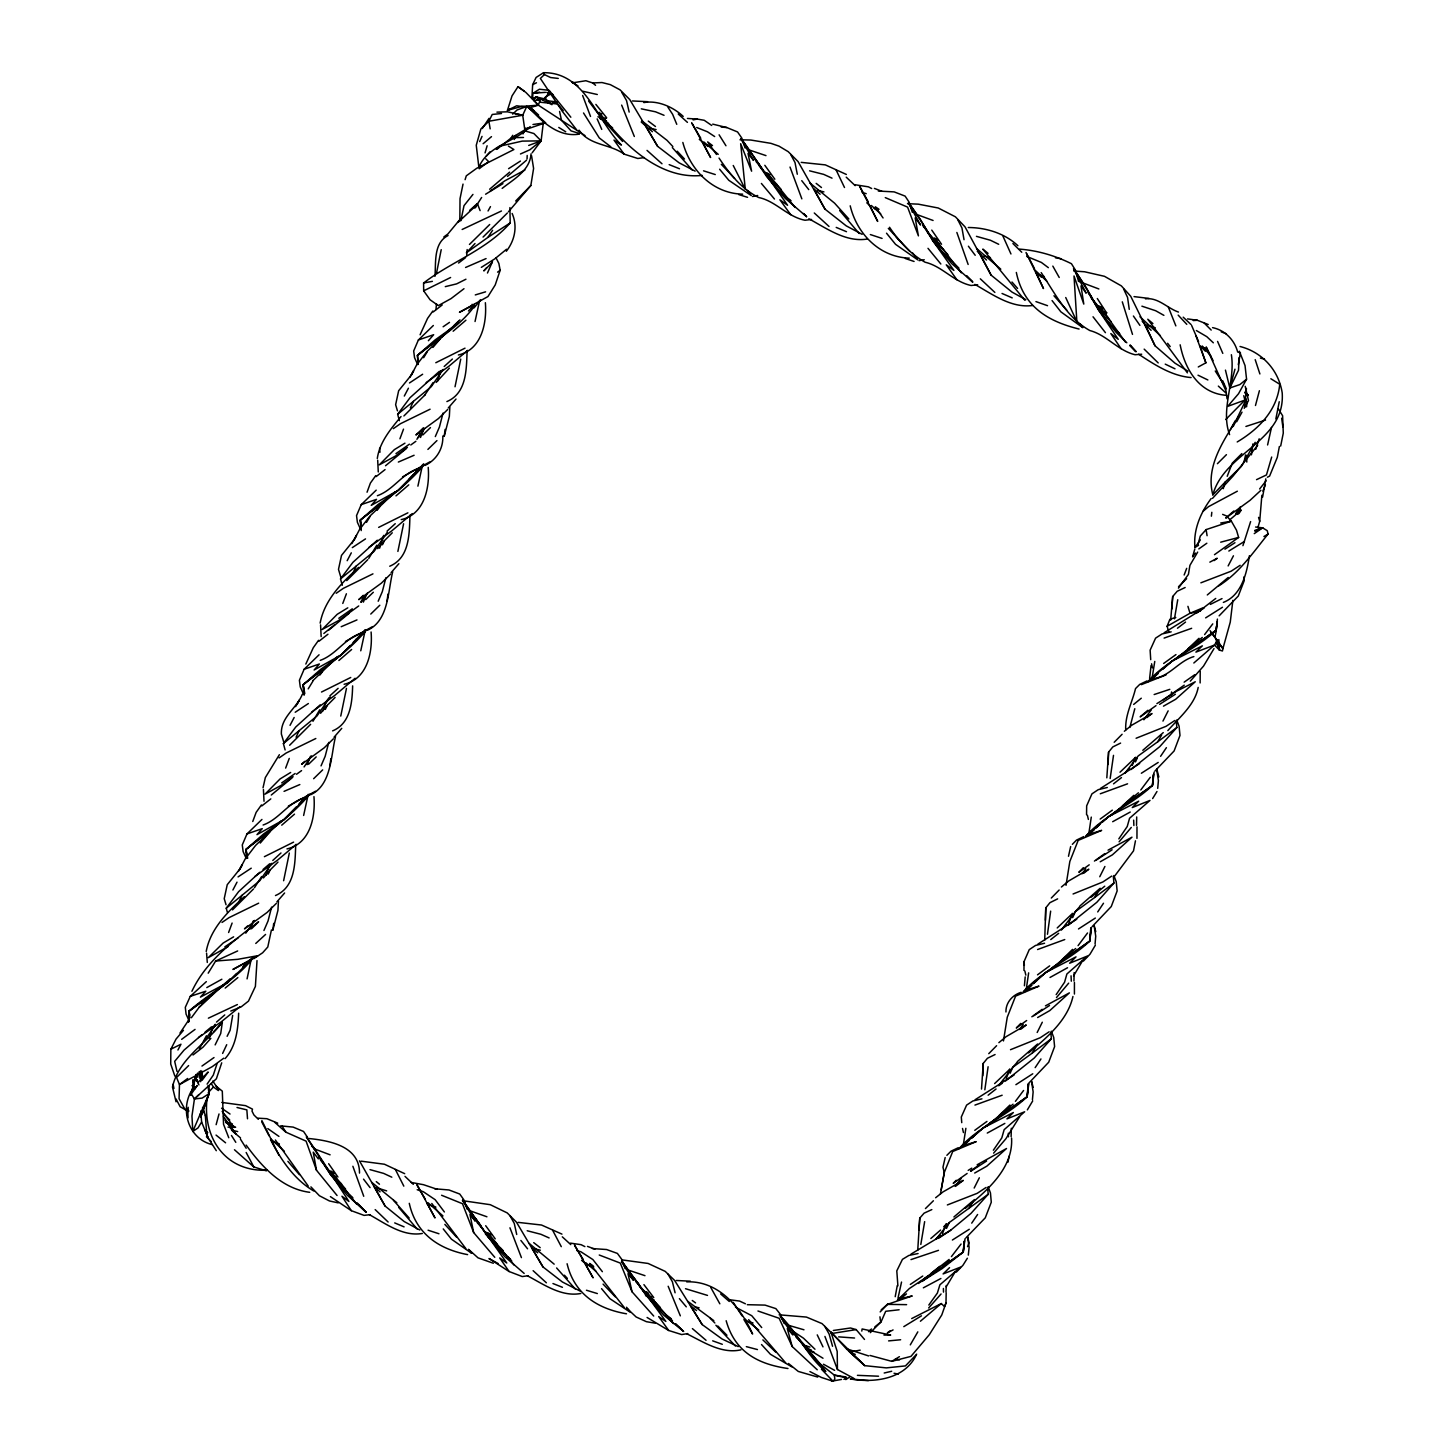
<?xml version="1.0" encoding="UTF-8"?>
<svg xmlns="http://www.w3.org/2000/svg" width="1454" height="1454" viewBox="0 0 1454 1454"><rect width="100%" height="100%" fill="white"/><g stroke="black" fill="none" stroke-linecap="round" stroke-linejoin="round"><path stroke-width="1.5" d="M271.425 929.924L267.79 947.008L262.629 952.788L253.705 958.731M442.816 436.018C443.379 448.65 436.364 460.246 424.804 465.498M313.955 796.647C315.609 817.112 310.138 843.702 286.965 848.918M371.097 631.999C372.751 652.464 367.28 679.054 344.107 684.271M428.221 467.352C429.875 487.817 424.404 514.407 401.231 519.623M485.363 302.705C487.017 323.17 481.547 349.76 458.373 354.976M459.827 220.735L460.027 198.653L463.026 184.095M183.44 1030.323L176.043 1039.083L170.863 1049.206L170.718 1064.037L174.862 1076.124M212.066 1144.571C188.766 1138.882 179.878 1110.602 191.437 1090.882M543.287 122.936L541.124 140.874L532.164 152.797M1023.961 970.454L1024.052 961.603L1029.25 949.626L1035.539 945.445L1044.554 943.246M1086.556 814.731L1086.665 805.861L1091.936 793.866L1098.243 789.667L1107.294 787.486M1073.961 981.032L1074.142 972.617M1136.537 825.363L1136.701 816.948M1011.112 1136.683L1011.33 1128.249M1045.426 920.237L1045.771 907.859L1049.952 902.661L1057.64 898.863M1231.374 354.721C1235.609 381.421 1220.179 409.228 1229.593 434.637M1244.66 407.393L1246.441 388.436M982.831 1075.76L983.231 1063.419L987.411 1058.276L995.081 1054.532M295.707 844.556C295.017 863.04 295.489 887.013 275.478 895.537M409.973 515.261C409.283 533.727 409.774 557.718 389.745 566.224M467.097 350.614C466.407 369.08 466.898 393.071 446.887 401.577M527.057 158.995L527.184 155.469M188.62 1021.798L189.002 1011.184C209.594 992.609 235.712 980.469 252.887 958.15M945.991 1291.861L946.245 1285.481M1108.112 764.513L1108.584 752.1L1112.837 746.902L1120.598 743.085M188.584 1022.071L189.002 1011.184L206.85 998.135L201.452 1003.624L212.775 993.973M1246.623 406.811L1246.805 402.449L1245.006 398.287M1261.872 495.251L1259.709 521.295L1257.855 527.711M1239.099 357.575L1238.517 370.279L1229.83 387.982L1239.844 384.583L1246.569 379.203L1245.042 365.59L1239.371 351.232M278.441 901.098L277.932 910.386L272.807 930.306L273.715 923.345M335.565 736.451C330.767 755.716 331.603 785.16 310.52 794.793M392.707 571.804C387.909 591.069 388.727 620.513 367.662 630.145M449.849 407.156L449.341 416.444L444.197 436.382L445.124 429.403M531.928 97.454L532.655 84.677L536.09 77.462L543.542 72.7C585.18 72.209 596.812 120.627 621.44 145.073L613.988 140.075L624.093 154.124L637.815 158.486L644.34 157.577M1045.771 907.859L1044.717 940.193M352.631 685.888C352.159 702.718 350.505 723.474 332.621 730.871M1171.906 608.953L1172.706 596.503L1177.195 591.269L1185.155 587.507M1262.581 497.141L1265.816 478.839M238.656 1013.184C238.02 1029.214 236.22 1046.189 225.097 1058.621M264.01 801.263L263.428 789.504M321.152 636.616L320.571 624.856M378.276 471.968L377.695 460.209M918.928 1230.302L919.764 1218.125L924.09 1213.163L931.832 1209.601M981.505 1089.064L983.231 1063.419M1106.821 777.835L1108.584 752.1M207.286 962.457L206.577 953.152M1090.754 928.343L1089.773 941.047C1069.562 960.494 1042.045 970.709 1023.343 991.737M1153.276 774.855L1152.459 785.414C1132.193 804.825 1104.64 814.985 1085.92 836.032M466.716 255.322L467.17 249.561M1028.16 1084.012L1027.16 1096.734C1006.404 1116.617 978.015 1126.814 959.077 1148.642M1125.723 729.944C1124.978 715.114 1132.212 702.409 1135.538 688.578L1139.736 684.398L1147.079 680.89M1216.525 626.002L1216.198 630.218C1195.261 649.956 1166.744 660.007 1147.788 681.89M1171.197 695.903L1171.542 691.959M435.982 309.52L436.473 303.741M964.147 1241.462L963.239 1252.076L942.156 1268.579L921.691 1281.519L963.239 1252.076L965.02 1238.772M1170.67 620.113L1172.706 596.503M1024.416 985.757L1025.197 976.888M1095.062 943.973L1095.734 936.212L1094.135 925.744M1157.711 788.359L1158.402 780.616L1156.784 770.147M1032.431 1099.678L1033.14 1091.899L1031.54 1081.412M532.618 97.418L533 93.238L539.452 89.221L549.194 90.348L570.84 117.229M919.764 1218.125L917.747 1250.113M1047.462 934.268L1050.66 911.131M531.055 153.833C529.965 170.518 513.88 179.078 502.157 188.402M984.831 1089.809L988.102 1066.745M1110.165 778.526L1113.51 755.353M1091.118 927.634L1089.773 941.047L1060.075 962.148M968.309 1255.129L969.109 1247.332L967.601 1236.791L969.055 1242.788L967.546 1246.66M1028.523 1083.321L1027.16 1096.734L997.371 1117.763M1153.585 774.255L1152.459 785.414L1122.761 806.443M1151.059 665.514L1149.605 678.473M1217.398 619.095L1216.198 630.218L1186.391 650.956M964.456 1240.916L963.239 1252.076L942.792 1266.398L949.208 1260.6M1174.45 618.822L1177.74 599.739M1211.382 516.188L1211.818 512.299M202.233 1071.344L200.688 1081.703M920.818 1244.442L924.653 1221.633M1074.433 982.468L1074.415 994.045M1091.427 927.761L1089.773 941.047L1045.862 972.399L1032.649 983.558M1136.992 826.799L1136.955 838.358M1028.832 1083.43L1027.16 1096.734L983.14 1127.959L960.422 1147.442M1154.131 772.147L1152.459 785.414L1108.511 816.657L1095.244 827.835M1011.566 1138.082C1013.383 1168.253 986.939 1190.862 965.311 1208.329M1217.343 621.403L1216.198 630.218L1172.106 661.061L1156.948 673.584M329.931 765.676L330.84 758.697M387.055 601.029L387.982 594.05M1200.222 671.403L1200.132 682.962M1251.44 454.829L1252.875 443.943M1249.386 555.737C1246.805 573.221 1241.625 595.286 1223.359 602.41M861.804 1331.082L862.113 1328.956L890.666 1335.063L883.959 1335.063M176.043 1101.787L172.481 1087.029C178.66 1058.894 205.741 1044.19 222.353 1022.217L220.717 1033.503L215.137 1044.899M198.944 1094.553L194.436 1098.933L191.964 1116L192.8 1131.448L197.998 1127.94L201.615 1122.088L200.761 1111.02M1026.088 990.392L1028.65 972.853M1088.664 834.687L1091.282 817.112M186.984 1115.4L188.202 1107.312M963.184 1145.788L965.874 1128.304M1005.95 1011.966C1005.659 1002.606 1012.493 994.954 1021.162 992.319M1068.49 856.279L1070.671 846.555M1275.849 418.952L1279.247 401.74M289.328 853.044L283.621 880.724M346.47 688.396L340.763 716.077M403.594 523.749L397.887 551.429M460.736 359.102L455.029 386.782M1003.46 1040.937L1007.259 1017.218L1015.583 996.135L1038.992 986.121L1026.397 990.01L1031.976 984.831L1024.252 992.101M1066.018 885.304L1069.817 861.531L1078.177 840.412L1101.641 830.361L1088.991 834.287L1094.608 829.089L1088.392 834.941M508.427 211.811L530.837 185.512L533.6 168.446L531.546 155.651M1151.931 679.036L1154.767 661.443M895.21 1296.695L897.282 1285.536M946.172 1292.915L945.991 1302.984L941.774 1314.961L929.306 1334.699L910.967 1356.382L891.775 1361.344L870.037 1355.455M232.676 1015.346L230.114 1030.268L227.115 1036.302M941.211 1189.79L944.3 1172.451L952.715 1151.513L976.197 1141.644L963.529 1145.443L969.164 1140.299L962.93 1146.061M940.465 1193.843L944.3 1172.451M1238.281 364.718L1240.426 352.813L1237.681 352.032C1234.501 339.945 1224.904 330.149 1212.563 327.623M1129.849 727.418L1134.811 708.716M436.545 272.97L441.216 249.67M1135.465 840.812L1133.52 850.863L1114.764 875.926M1198.187 687.415C1194.897 704.99 1179.194 717.585 1167.835 730.599M1279.393 446.451L1277.303 457.356L1269.596 476.094L1267.361 477.221M1072.943 996.481C1067.727 1020.217 1046.68 1037.902 1028.56 1052.914M1008.004 1162.146L1009.185 1156.094M1280.683 446.051L1283.282 433.11L1282.61 415.735L1278.375 408.901M460.863 220.699L464.008 205.668L472.95 194.4M247.071 978.887L251.397 958.295M1215.053 645.703L1219.488 650.102L1222.45 650.992L1222.905 648.648L1214.926 637.143L1216.144 631.436M303.632 815.458L308.23 794.302M360.756 650.81L365.354 629.673M479.238 168.773L480.202 164.375C490.761 144.728 515.461 141.71 530.201 126.553M417.898 486.163L422.496 465.026M475.04 321.516L479.638 300.378M897.972 1298.295L901.535 1282.046M1267.597 444.96L1271.487 427.458M206.214 951.479C210.285 928.815 228.005 911.494 244.399 896.645M1244.188 461.281L1245.605 454.92M263.029 787.777L265.337 777.563L279.368 754.699M320.153 623.13C324.315 600.175 341.981 582.436 358.647 567.387M377.295 458.483C379.621 442.107 390.781 428.875 401.05 416.553M1255.711 449.341L1259.182 438.799M193.509 1085.647L196.308 1074.342L190.674 1095.226L193.509 1085.647L193.055 1079.704M271.607 907.114L268.027 921.018L263.937 930.487M328.768 742.394L325.169 756.298L321.043 765.876M385.91 577.747L382.311 591.651L378.185 601.229M443.034 413.1L439.435 427.003L435.309 436.582M1255.474 405.502L1259.4 390.726M1197.932 544.814L1200.277 536.072L1206.111 529.601L1231.374 521.204L1236.5 530.201L1238.626 537.435L1214.49 554.683M216.137 1124.669L219.027 1113.964M532.237 109.795L526.748 106.469L522.713 115.229L524.821 129.824L510.445 138.53L496.814 149.398M221.717 1062.819L216.392 1078.759L194.436 1098.933L191.346 1093.935L196.89 1086.047M1234.973 369.207L1229.83 387.982L1225.449 370.116M1242.934 545.668L1250.622 521.586M514.316 139.493L515.479 135.476M1192.589 556.773L1194.843 548.94M485.054 152.888L487.126 145.763M1271.687 457.047L1266.452 474.949L1256.529 479.656M1223.25 488.689L1225.268 481.965L1241.371 466.389L1255.202 442.307M209.321 1038.192L212.902 1026.524M465.098 179.678L466.298 175.825L476.676 168.319L513.898 149.544L508.427 146.091M266.046 875.308L268.717 866.802M323.17 710.679L325.86 702.155M379.639 548.158L383.656 535.381M437.436 381.384L440.798 370.734M232.113 923.054L228.605 932.505M289.255 758.425L285.638 768.094M346.397 593.777L342.78 603.446M403.521 429.13L399.923 438.799M216.973 1063.91L213.302 1075.088L207.086 1084.139M945.173 1157.548L942.974 1167.198L944.355 1173.124M495.978 257.703L498.867 263.483L500.158 270.28L495.232 284.911L487.944 296.58L459.446 312.301L474.277 304.522L468.479 310.992M1068.872 923.108L1072.27 913.312M1006.277 1078.723L1009.694 1068.944M1132.284 765.476L1135.047 757.643M207.958 1085.829L209.049 1093.717L200.398 1113.637L200.852 1116.745L209.049 1093.717L209.031 1085.575M1233.228 426.476L1246.296 399.05M367.044 492.215L370.406 483.073L375.695 475.676M252.76 821.51L256.14 812.368L261.429 804.953M942.446 1233.755L946.027 1224.05M532.273 98.69L536.29 96.927L539.943 100.871L538.307 105.161L530.437 107.578L516.643 105.797L507.428 110.377L512.026 95.909L517.987 86.695L524.294 91.148M1184.156 575.002L1186.682 568.35M1227.212 476.294L1232.229 463.226L1241.843 453.593M1237.808 514.371L1240.153 508.355M1168.78 631.908L1167.126 626.256L1169.925 619.222L1175.795 617.496M420.497 437.472L423.914 429.075M363.373 602.12L366.79 593.723M307.085 764.659L310.502 756.262M250.015 929.142L253.396 920.836M200.852 1116.745L209.049 1093.717L202.124 1098.097L194.436 1098.933M1262.835 491.125L1265.434 484.836M945.991 1302.984L944.5 1306.619L941.301 1303.547L911.694 1318.578M192.8 1131.448L200.398 1113.637M433.347 325.496L418.388 339.982L413.681 350.977L414.535 357.648L417.661 364.554M376.204 490.143L361.246 504.629L356.539 515.625L357.393 522.295L360.537 529.201M319.062 654.791L304.122 669.276L299.397 680.272L300.269 686.942L303.395 693.849M261.938 819.438L246.98 833.924L242.273 844.919L243.127 851.59L246.271 858.496M199.307 1048.952L206.45 1035.757M487.472 273.025L492.506 261.52M870.274 1332.664L881.106 1321.813L885.704 1311.29L899.135 1309.763M433.056 382.584L424.55 395.506M376.822 545.177L368.753 558.409M319.698 709.825L312.955 721.293M261.647 876.526L254.468 887.722M479.693 141.565L482.037 136.385M206.341 981.632L190.292 996.354L185.294 1007.349L186.076 1014.11L189.293 1021.126M1072.652 917.601L1075.378 911.603L1079.504 906.878M1010.076 1073.252L1012.82 1067.272L1016.946 1062.547M1135.465 761.914L1137.319 757.916M382.475 544.759L384.31 540.797L392.253 532.8M325.332 709.407L327.168 705.444L335.111 697.447M268.19 874.054L270.044 870.092L277.987 862.095M1238.426 416.807C1224.141 439.835 1205.184 466.261 1212.854 494.869C1224.268 452.121 1285.5 441.871 1282.21 392.925C1278.738 370.243 1262.199 352.086 1240.026 346.488M410.355 407.956L413.427 401.359L431.238 386.709L443.216 369.389M353.213 572.603L356.285 566.006L374.096 551.357L387.291 532.309M296.089 737.251L299.142 730.653L316.954 716.004L330.149 696.957M238.929 901.934L242 895.319L259.83 880.651L271.807 863.331M222.626 1053.423L226.715 1044.699M522.986 133.932L525.785 128.079M974.18 1188.045L979.324 1177.795M1099.769 876.726L1104.913 866.475M1037.175 1032.485L1042.3 1022.217M946.481 1228.412L949.335 1222.487L988.193 1194.297L987.648 1187.773M1162.964 721.093L1168.144 710.861M1228.139 565.933L1233.446 555.792M474.767 208.122L481.637 197.471M489.053 118.337L482.274 128.534M397.451 410.828L395.633 404.721L398.65 390.744L411.355 375.023L416.589 365.009L427.003 351.486L449.413 329.967M340.927 577.511L338.491 569.368L341.508 555.392L354.213 539.67L359.465 529.656L369.861 516.134L395.252 491.761M283.784 742.158L281.367 734.016C280.622 716.913 296.634 708.552 302.323 694.303M226.042 904.77L224.225 898.681L227.242 884.686L239.946 868.965L245.181 858.951L255.595 845.428L280.985 821.056M177.933 1050.006L180.968 1044.226L170.863 1049.206M404.303 396.051L408.429 388.2M347.161 560.699L351.305 552.847M290.037 725.346L294.162 717.494M232.894 890.012L237.02 882.16M1095.371 945.191L1090.009 954.188L1083.357 961.13M411.355 375.023L413.59 370.843L409.864 377.331M354.213 539.67L356.448 535.49L351.795 543.596M297.089 704.318L299.306 700.137L295.598 706.626M239.946 868.965L242.182 864.785L238.456 871.273M1032.722 1100.896L1027.342 1109.893M1237.209 441.961C1258.728 429.112 1277.23 410.41 1279.738 384.238L1270.851 378.749M416.916 439.326L420.133 433.401M360.865 602.011L364.063 596.067M1246.569 379.203L1238.535 393.725L1227.649 406.393L1244.897 400.086L1243.77 395.688M488.053 210.975L490.471 206.613M1230.375 429.512L1235.337 420.606M1211.127 498.577C1200.677 512.499 1193.134 529.947 1194.97 547.449L1198.55 545.305M1236.627 421.824L1242.025 412.154M1244.188 408.301L1248.495 400.577L1245.206 386.31M420.097 334.765L427.549 318.426L432.838 311.029M305.831 664.06L313.282 647.721L318.553 640.323M506.319 251.251C514.789 240.546 517.769 226.279 512.135 213.465M1193.825 663.006L1214.563 645.013L1217.471 639.942M1062.71 928.179L1075.378 911.603L1094.753 897.445L1098.697 890.611M1000.098 1083.812L1012.82 1067.272L1032.213 1053.114L1036.157 1046.298M910.295 1344.877L917.819 1331.864M510.663 138.893L512.753 135.295M1197.66 552.102L1189.917 565.37L1188.427 574.385L1178.431 588.161M1125.469 772.474L1138.228 755.916L1157.675 741.831L1161.637 735.015M1259.618 488.98L1266.125 480.82M968.909 1208.528L972.926 1201.749M1073.561 975.925L1082.43 961.003M1214.017 648.575L1203.53 666.114L1190.299 681.144M1019.69 1116.672L1005.859 1138.791L993.609 1153.149M946.209 1286.808L955.151 1271.923M191.91 991.283C206.014 961.276 232.822 941.247 258.612 921.8L251.487 928.815M423.623 357.702L427.076 352.05M366.499 522.349L369.934 516.697M308.212 688.887L312.81 681.344M180.005 1033.031L188.62 1020.199M208.195 973.18L215.628 961.039L237.656 950.952M1152.64 798.555L1156.966 791.521M475.476 207.468L477.566 204.123L480.111 210.63M967.364 1258.237L962.948 1265.271L956.296 1272.159M544.705 99.236L549.248 92.02M1238.935 513.589L1241.243 510.009L1229.757 519.86M475.004 243.527L466.334 252.851L487.926 237.384L492.597 230.277M457.992 222.444L477.566 204.123M916.656 1354.11C905.46 1379.174 874.545 1383.19 850.299 1378.937L868.401 1380.591M1097.715 911.931L1103.495 903.243M1035.157 1067.636L1040.955 1058.948M1160.601 756.298L1166.399 747.665M1056.167 994.609L1064.564 982.25L1066.891 973.998L1087.319 956.078L1069.617 963.239L1076.015 956.859L1045.862 972.399L1033.503 983.504M971.726 1223.141L977.597 1214.49M418.352 437.636L424.604 428.439M448.25 407.992L456.011 399.05M361.21 602.283L367.462 593.087M391.108 572.64L398.869 563.698M304.086 766.93L311.574 755.898M333.984 737.287L341.745 728.345M276.842 901.934L284.602 892.992M1118.817 838.885L1127.232 826.508L1129.558 818.275L1149.987 800.427L1132.284 807.552L1138.682 801.19L1108.511 816.657L1102.314 822.219M245.781 933.177L254.486 920.418M203.887 1041.718L215.283 1025.161M993.355 1150.223L1001.806 1137.9L1004.151 1129.667L1024.652 1111.783L1006.931 1118.889L1013.347 1112.528L983.14 1127.959L972.235 1137.591M1235.627 513.716L1240.48 506.701M194.672 1089.101L197.235 1085.466M1192.898 556.555L1195.388 553.065M1194.97 547.449L1200.368 539.907M928.833 1305.038L937.376 1293.06L939.902 1284.809L960.44 1267.161L943.101 1273.94L949.535 1267.652M202.124 1080.249L208.158 1072.034L198.489 1081.921M1082.085 873.799L1085.774 868.783M1019.527 1029.487L1023.198 1024.488M432.928 347.415L439.835 339.327M377.077 510.354L379.621 506.919M319.935 675.001L322.479 671.566M260.248 843.066L269.953 831.761M191.365 1017.745L198.907 1007.604L209.212 997.335M1143.898 719.785L1151.35 709.788M399.377 420.66L397.651 414.263L410.028 397.705L439.417 371.297M342.253 585.308L340.509 578.91L352.886 562.353L377.313 540.197M285.111 749.955L283.385 743.557L295.762 727L320.189 704.845M227.406 912.421L226.242 908.223L238.62 891.665L259.739 872.309M1078.068 945.645L1087.537 932.977M1140.79 789.958L1150.278 777.327M1015.437 1101.332L1023.58 1090.482M809.914 1371.576L821.401 1377.447L833.106 1381.3L834.832 1378.992L834.323 1375.12L820.838 1364.452L806.716 1349.603L793.121 1332.464L798.155 1338.443M955.169 1186.428L961.403 1178.158M439.49 373.514L441.925 370.279M325.205 702.809L328.895 697.975M268.081 867.456L270.535 864.221M1204.603 634.598L1212.763 623.875M1059.148 890.03L1051.297 898.045M996.608 1045.699L988.756 1053.677M1122.106 734.27L1114.182 742.285M951.425 1256.601L961.076 1244.042M211.648 1028.923L215.247 1024.288M933.395 1200.768L925.453 1208.565M1186.628 578.692L1178.54 586.671M1226.431 454.666L1217.416 463.699M1255.584 527.02L1262.635 527.857L1267.234 530.674L1268.07 534.036C1253.057 552.556 1239.299 572.931 1218.761 585.871M474.913 305.431C460.136 326.623 436.745 338.982 417.443 355.412L418.189 363.827M936.285 1238.808L949.335 1222.487M1257.655 445.324L1233.083 476.021L1212.472 498.395M423.932 465.007C405.975 486.726 382.148 502.575 360.319 520.059L361.228 530.583M366.79 629.655C348.833 651.374 325.005 667.222 303.177 684.707L304.104 695.23M309.666 794.302C291.709 816.021 267.881 831.87 246.053 849.354L246.78 857.769M480.62 299.906L474.077 307.866L472.114 304.304M543.014 99.962L545.723 96.709L551.393 93.783M436.164 382.42L449.377 368.153M377.713 548.631L384.31 540.797M320.571 713.278L327.168 705.444M263.447 877.925L270.044 870.092M1056.476 997.553L1068.672 983.158M1119.089 841.83L1131.285 827.453M1061.311 930.106L1066.146 924.417M1125.305 772.965L1128.958 768.693M1003.551 1080.049L998.698 1085.738L1002.133 1083.339M533.673 99.944L536.29 96.927L545.904 99.199L551.975 104.67L536.29 96.927M1072.579 949.371L1061.493 960.149M1133.847 795.32L1122.452 805.898M486.109 156.36L490.143 151.707M1009.93 1105.04L998.789 1115.781M428.385 340.709L433.655 334.711L418.388 339.982M486.708 267.591L483.8 270.898L492.27 262.374M1198.987 638.306L1187.809 648.957M1113.328 876.526L1113.928 883.032L1096.825 902.298L1068.181 925.271M936.158 1239.335L939.884 1235.137M928.652 1307.982L941.065 1293.987M210.848 1038.356L203.051 1047.134L193.018 1054.986M1050.806 1032.213L1051.387 1038.719L1034.267 1058.003L1005.586 1080.922M463.99 288.71L451.031 298.615L438.345 305.613L430.075 299.778L423.677 290.836L423.587 283.003C451.103 261.756 486.49 250.07 510.19 222.935L509.918 207.595M1176.268 721.002L1176.849 727.509L1159.729 746.684L1131.012 769.548M460.118 219.245L447.905 233.967L443.815 236.984M988.193 1194.297L970.945 1213.454L950.734 1230.193L938.43 1238.39M208.213 1092.699L213.429 1087.01L211.157 1083.394M213.375 1032.031L222.353 1022.217M1023.325 992.064L1029.341 986.339M424.895 395.015L403.903 415.953M367.753 559.663L346.761 580.6M310.629 724.31L289.637 745.248M253.487 888.976L232.495 909.895M1085.884 836.359L1091.936 830.616M423.677 463.79L413.336 474.876L419.643 468.206C402.358 472.804 393.852 489.834 377.368 495.723M365.063 630.018L356.194 639.524L362.5 632.853C345.216 637.452 336.71 654.482 320.243 660.37M306.449 796.247L299.051 804.171L305.376 797.501C288.092 802.099 279.568 819.129 263.101 825.018M1071.344 914.53L1057.222 927.943M1008.785 1070.199L994.627 1083.575M469.46 244.454L489.689 224.516M250.27 959.44L242.491 967.673L248.634 961.294L232.931 969.454L257.74 955.714L237.711 959.331L215.628 961.039M1149.133 680.672L1151.895 677.746M1244.897 400.086L1225.74 419.534M1135.683 757.243L1119.998 772.219M1212.854 494.869L1225.268 481.965M915.802 1355.11L905.46 1365.906L886.322 1367.887L864.766 1365.651L849.372 1351.729L855.243 1354.419M408.938 479.311L413.536 474.549L398.178 490.38L377.913 504.629L360.319 520.059L361.137 529.074M880.161 1311.908L887.449 1304.365L912.203 1295.95L900.844 1298.604L906.46 1293.878M350.25 645.521L341.036 655.027L320.771 669.276L303.177 684.707L304.013 693.722M296.198 807.006L283.912 819.674L263.647 833.924L246.053 849.354L246.871 858.369M1083.321 867.711L1078.85 872.309L1089.228 864.821M1020.763 1023.398L1016.291 1028.014L1026.651 1020.526M515.679 201.015L530.837 185.512M956.241 1180.266L953.242 1183.32L967.128 1173.451M1072.361 844.32L1076.487 840.121L1083.757 836.595M943.646 1226.885L946.736 1223.741M449.104 330.512L459.937 319.844M236.638 973.471L227.624 982.595L189.002 1011.184L189.892 1017.836M946.863 1155.312L951.025 1151.186L958.295 1147.715M483.055 237.075L507.355 213.011M188.62 1065.582L176.57 1077.469L179.46 1084.575L179.078 1098.751L185.131 1109.584L188.947 1111.02M422.223 466.716L398.178 490.38L371.243 505.356L376.513 499.358L361.246 504.629M357.084 639.251L341.036 655.027L314.119 670.003L319.371 664.005L304.122 669.276M361.882 634.526L365.099 631.363M299.942 803.898L283.912 819.674L256.976 834.651L262.247 828.653L246.98 833.924M304.758 799.173L307.957 796.01M447.705 409.483L438.472 418.534L415.899 434.982L423.477 427.749M390.581 574.13L381.348 583.181L358.756 599.63L363.318 595.304M333.439 738.777L324.206 747.829L301.632 764.277L304.668 761.387M276.315 903.425L267.063 912.476L244.508 928.87L247.543 925.998M897.391 1300.221L909.386 1288.517L934.886 1271.65M427.894 449.413L436.945 440.598M370.77 614.061L379.803 605.246M313.628 778.708L322.661 769.893M422.841 434.964L430.457 427.603M365.717 599.611L373.333 592.251M308.575 764.259L316.19 756.898M391.908 495.051L394.979 492.088M312.737 680.781L338.128 656.408M334.765 659.698L337.837 656.735M251.197 959.858L227.624 982.595L200.416 997.117L205.814 991.21L190.292 996.354M558.245 78.425L550.612 77.535L544.414 74.572L540.361 78.443L562.462 111.522L576.511 129.679M453.884 325.696L458.355 321.425M512.662 114.139L517.061 109.977L524.803 107.178M1079.868 905.987L1100.169 888.267M1017.273 1061.674L1037.593 1043.99M1142.808 750.3L1163.255 732.616M221.099 987.302L225.733 982.959M1092.063 926.707L1111.274 906.533L1117.145 890.938L1116.236 881.742L1113.855 875.526M1029.468 1082.43L1048.716 1062.22L1054.604 1046.626L1053.714 1037.411L1051.333 1031.177M1154.912 771.056L1174.105 750.973L1179.994 735.433L1179.103 726.237L1176.722 720.003M1260.891 490.307L1250.076 500.303L1225.722 518.097L1233.846 510.972M1151.695 679.254L1158.038 673.438L1152.35 678.6C1169.234 677.455 1178.122 661.17 1193.861 656.59M965.91 1237.899L985.267 1217.834L991.283 1202.222L990.465 1192.989L988.12 1186.718M255.759 943.446L265.573 934.449M230.259 978.669L199.071 1007.204M1219.124 615.842L1238.281 596.031L1244.26 580.582L1243.915 576.911M953.915 1216.962L974.489 1199.55M444.197 366.499L452.376 359.047M387.055 531.146L395.234 523.694M329.913 695.794L338.11 688.342M272.789 860.441L280.967 852.989M1207.293 594.959L1228.176 577.492M489.634 189.238L509.609 172.154M1033.285 983.686L1037.32 980.051M1095.898 827.962L1099.933 824.309M1096.098 827.78L1099.206 825M469.642 210.412L477.294 203.596M971.817 1137.955L974.507 1135.556M941.301 1303.547L920.4 1321.232M868.456 1331.646L871.491 1328.974M418.279 364.427L417.443 355.412L435.037 339.982L453.157 326.986L441.652 336.674M383.656 501.903L360.319 520.059L361.119 524.53M390.09 496.25L394.906 492.015M326.514 666.55L303.177 684.707L304.795 693.649M332.948 660.898L337.782 656.663M269.39 831.197L246.053 849.354L247.671 858.296M1162.655 669.367L1172.106 661.061L1202.349 645.849L1195.915 652.119L1214.563 645.013M881.215 1309.818L887.449 1304.365L889.321 1304.238M439.217 338.727L417.443 355.412M447.287 331.712L453.739 326.096M216.519 1022.089L224.752 1014.928M930.833 1238.499L940.556 1230.048M201.797 1034.848L184.076 1050.079L174.68 1061.347L176.988 1071.398M897.827 1300.33L904.388 1294.642M453.139 331.221L465.916 320.207M395.997 495.869L408.774 484.854M338.873 660.516L351.632 649.502M281.731 825.163L294.508 814.149M526.475 160.249L507.501 176.388M1147.86 710.279L1140.172 716.877L1156.003 705.644M1054.659 966.001L1049.534 970.381L1056.567 964.893M263.047 869.492L269.662 863.821M195.054 1029.396L181.659 1039.337M1203.076 511.299L1208.547 506.646L1237.354 491.198M483.128 143.728L491.488 136.64M1244.424 541.451L1228.83 551.048M991.937 1121.597L986.793 1125.959L993.845 1120.507M467.697 350.396L448.904 366.226L426.186 382.62M412.264 513.607L391.78 530.874L369.043 547.267M355.121 678.255L334.638 695.521L311.901 711.915M296.289 844.338L277.514 860.168L254.777 876.562M496.196 149.071L499.576 146.236L522.259 141.111L541.124 140.874L533.891 133.532L525.585 131.096M406.084 448.759L385.546 465.734M348.96 613.406L328.422 630.382M291.818 778.054L271.28 795.029M1180.939 654.736L1175.777 659.08L1182.847 653.664M1075.687 948.517L1049.279 970.563M1138.427 792.812L1111.928 814.822M1061.42 887.013L1068.635 880.997L1088.828 869.219L1083.593 873.381M1013.056 1104.204L986.539 1126.123M225.188 988.066L237.874 977.561M998.862 1042.663L1006.077 1036.684L1026.233 1024.943L1021.017 1029.105M422.641 374.241L409.465 382.965M365.517 538.889L352.322 547.613M308.375 703.536L295.198 712.26M251.233 868.183L238.056 876.907M205.05 1032.158L211.557 1026.797M1196.933 612.897L1215.744 598.448M506.537 249.252L494.814 258.848L481.329 267.354M1202.294 637.434L1175.468 659.28M1124.342 731.271L1131.666 725.255L1152.022 713.532L1146.715 717.694M397.651 414.263L413.427 401.359M340.509 578.91L356.285 566.006M283.385 743.557L299.142 730.653M226.242 908.223L242 895.319M1133.666 704.427L1141.281 698.211M874.835 1326.884L881.106 1321.813M239.71 1006.895L221.044 1021.98L198.544 1037.538M1091.136 897.209L1104.767 886.195M323.86 633.471L334.693 624.729M922.363 1280.392L927.579 1276.176M931.069 1273.377L939.775 1266.361M949.117 1259.455L918.51 1283.464M935.631 1197.751L943.01 1191.898L963.257 1180.375L956.187 1185.828M1050.751 939.593L1058.657 933.341M409.41 444.179L395.961 453.63M352.286 608.826L338.818 618.277M295.144 773.473L281.694 782.906M1113.528 783.851L1121.47 777.599M988.138 1095.207L996.063 1088.991M433.237 311.956L442.216 304.94M376.113 476.603L385.074 469.587M318.971 641.25L327.95 634.235M261.847 805.898L270.808 798.882M1115.709 811.914L1119.235 809.187M458.555 263.047L465.589 257.612M1177.467 628.237L1185.555 622.058M238.111 937.848L224.807 946.881M1078.486 928.961L1095.335 918.056M1015.892 1084.684L1032.758 1073.779M890.248 1330.719L887.322 1332.954L893.083 1329.919M1141.354 773.255L1158.202 762.423M1094.753 897.445L1113.928 883.032M1032.213 1053.114L1051.387 1038.719M448.068 235.53C433.31 243.018 436.073 262.502 434.946 276.333M1214.072 560.608L1217.216 558.263L1209.855 562.135M1157.675 741.831L1176.849 727.509M952.388 1240.026L969.273 1229.284M187.675 1078.486L179.46 1084.575L212.211 1066.673L223.734 1058.203M1205.639 617.877L1222.469 607.263M1037.52 974.834L1049.661 965.874M479.547 168.41L488.689 161.667L485.763 158.795M1100.151 819.093L1112.328 810.151M974.762 1130.321L986.939 1121.434M497.577 272.152L500.158 270.28M407.411 447.432L395.579 455.993L379.294 464.862L394.343 449.649L404.939 443.179M410.791 444.979L415.862 441.307M358.72 605.954L338.437 620.64L322.152 629.509L337.219 614.297L347.797 607.827M293.126 776.727L281.313 785.287L265.028 794.157L280.077 778.944L290.655 772.474M296.507 774.273L301.578 770.602M1163.654 663.46L1175.959 654.591M1094.426 861.077L1104.804 853.589M1096.371 859.986L1112.11 849.79M1031.831 1016.8L1042.191 1009.312M1033.776 1015.728L1049.515 1005.514M970.854 1171.197L986.612 1161.037M1163.473 699.792L1184.247 685.161M1159.62 704.354L1175.377 694.23M1198.805 548.921L1206.838 543.233M970.6 1170.997L979.287 1164.836M228.096 946.59L208.267 957.677L223.171 943.028L233.64 936.83M201.961 1066.055L214.011 1057.549M1184.156 682.162L1194.734 674.711M490.307 191.019L504.883 180.805L524.894 170.045M1037.847 944.155L1076.76 919.201M393.362 428.621L400.45 423.714L430.093 409.21M336.219 593.268L343.308 588.361L372.951 573.857M279.095 757.916L286.184 753.008L315.827 738.505M1224.94 549.176L1234.955 542.706M1100.514 788.413L1139.663 763.495M528.093 127.57L524.821 129.824L545.541 122.754L535.944 113.921M443.125 326.768L449.504 322.37M975.18 1099.678L1014.183 1074.906M1254.257 533.636L1262.635 527.857L1254.802 530.365M222.008 922.436L229.041 917.638L258.667 903.17M1164.2 632.726L1204.003 608.117M910.331 1284.427L922.745 1276.049M903.806 1326.648L921.472 1315.815M485.6 194.218L502.92 183.64M221.862 979.233L206.795 987.593M1049.152 1031.813L1040.246 1037.72L1010.494 1049.697M1111.728 876.071L1102.841 881.978L1073.07 893.992M986.085 1187.464L977.233 1193.316L947.354 1204.948M1174.905 720.475L1165.999 726.346L1136.101 738.25M845.774 1379.61L849.518 1377.156M1240.171 565.297L1231.084 571.222L1200.877 582.818M911.022 1254.093L950.734 1230.193M487.926 237.384L510.19 222.935M508.591 168.682L520.441 161.067M1045.444 1005.859L1069.381 992.882L1049.77 1010.603L1037.629 1017.527M1108.039 850.154L1131.975 837.195L1112.365 854.861L1100.224 861.786M1050.006 977.47L1067.545 967.746M1156.875 703.645L1176.668 691.177L1195.261 681.762L1175.632 699.301L1163.473 706.153M1112.674 821.71L1130.231 812.041M968.164 1170.415L971.763 1168.144M977.161 1164.763L1006.513 1148.515L986.83 1166.163L974.689 1173.033M987.266 1133.066L1004.841 1123.415M899.426 1356.673L891.775 1361.344M1263.926 536.526L1268.07 534.036M429.748 461.954L402.594 476.839M372.606 626.601L345.452 641.487M315.482 791.249L288.328 806.134M923.345 1287.826L940.902 1278.484M1167.126 626.256L1190.026 613.261L1202.349 608.081M501.448 210.994L462.154 229.478M534.381 101.126L538.198 98.963L545.904 99.199M1198.278 366.971L1205.875 362.828L1200.077 345.943L1205.366 351.196M465.571 267.481L486.072 258.576M465.007 348.178L435.8 362.737M407.883 512.826L378.658 527.384M350.741 677.473L321.516 692.031M293.599 842.12L264.392 856.679M423.677 290.836L450.613 277.496M843.902 1379.373L846.664 1377.992M532.655 84.677L536.453 82.769M465.934 279.223L456.629 283.875L445.287 286.638M511.081 108.559L507.428 110.377L521.586 106.451L538.307 105.161L585.017 135.622M1210.346 604.41L1222.014 598.594M237.384 1004.569L208.376 1018.182M520.459 153.979L529.838 149.798L541.124 140.874L528.711 145.436M1254.911 531.237L1262.635 527.857M1141.299 684.652L1166.053 674.929M398.341 462.063L414.099 455.266M341.199 626.71L356.975 619.913M284.057 791.358L299.833 784.56M230.786 1011.057L241.237 1006.822L248.47 1001.115L255.395 986.43L257.013 960.585M1037.574 949.535L1064.746 939.557M1100.296 793.775L1127.559 783.815M974.943 1105.095L1002.151 1095.226M1164.109 638.088L1191.662 628.31M911.004 1259.582L938.484 1250.349M1154.149 694.539L1169.798 689.341M1245.914 426.458L1265.543 420.061M740.94 1349.839C721.693 1354.219 703.445 1341.987 686.833 1333.791M572.84 81.842L571.804 82.151L577.965 85.841M475.276 294.926L485.581 291.836M580.837 1293.478C561.498 1297.186 543.76 1284.391 527.42 1275.794M702.173 175.407C659.389 179.914 623.057 143.928 599.139 112.285M1220.706 542.178L1238.626 537.435M422.314 1233.465C402.903 1236.791 385.492 1223.541 369.316 1214.635M867.111 239.074C845.883 242.436 826.69 228.405 808.842 218.772M643.868 102.58C657.717 100.053 673.311 107.051 683.216 116.411M1032.758 305.467C1011.548 308.466 992.464 294.362 974.852 284.384M981.941 1098.842L972.89 1100.969L966.601 1105.113L961.312 1117.017L961.748 1122.652M1171.179 631.836L1162 633.98L1155.585 638.142L1150.132 650.156L1150.714 659.643M884.196 1373.012L891.702 1371.267M572.549 82.842L585.871 80.733L592.669 82.951L601.992 82.533L610.335 84.641L620.04 89.839L629.782 99.581L657.626 146.345L679.145 162.848L695.139 171.118M918.074 1253.53L908.895 1255.438L902.461 1259.346L896.791 1270.869L897.9 1285.845M1200.422 611.116L1190.026 613.261L1187.918 606.336M831.197 1333.609L856.17 1329.592L864.494 1339.443M860.205 1350.148L851.826 1351.638M752.536 196.508L757.698 195.49M693.085 119.882L697.211 119.064L704.227 120.282L711.733 125.462M423.587 283.003L432.383 281.349M686.724 1281.865C718.403 1280.574 740.758 1307.291 752.609 1334.027L743.903 1319.56M831.997 1381.136L841.521 1379.446M919.092 260.648L924.253 259.739M833.324 1330.483L850.517 1327.993L856.17 1329.592M1220.706 523.004L1231.374 521.204L1226.449 515.934L1222.632 514.371M687.724 1333.591L681.69 1334.572L668.731 1330.501L647.085 1317.469M539.707 92.184L533 93.238L545.414 92.365M532.982 124.499L545.541 122.754M528.275 1275.74L522.24 1276.557L509.118 1271.523L488.998 1258.528L498.122 1263.526M496.923 112.14L507.501 111.813L522.713 115.229L488.889 121.245L480.874 128.988L476.258 145.236L478.875 167.355M811.568 219.463L805.007 220.245C787.432 216.864 775.764 201.052 758.697 197.508C741.613 189.002 729.435 173.644 719.039 158.086M1145.443 298.852C1158.02 297.143 1167.289 308.212 1178.449 312.065M370.116 1214.69L364.063 1215.38L351.341 1210.691L330.403 1196.624M977.688 284.802L971.09 285.493C953.624 281.822 942.065 266.137 925.107 262.229C910.386 253.977 898.808 241.2 889.539 227.26M501.503 113.503L492.215 114.466L488.889 121.245L490.162 128.861M682.835 142.456C690.214 170.282 712.951 193.509 742.667 194.164M888.594 1340.897L900.644 1339.752M850.208 205.814C856.915 233.894 879.597 257.176 909.277 258.14M1141.681 354.213L1135.083 354.74C1117.853 350.578 1106.585 334.929 1089.864 330.549C1067.036 317.917 1055.077 293.508 1041.191 272.607M1193.189 320.552L1197.369 320.28L1208.238 324.515M747.301 1304.692L765.058 1305.11L775.873 1308.618L780.198 1314.107L784.251 1323.594M514.334 137.639L523.495 137.476M779.126 1314.816L806.407 1317.07L822.037 1323.613L864.766 1365.651L846.646 1349.112L830.797 1331.664L837.195 1351.402L837.449 1369.523L853.771 1378.319M878.325 191.056L894.174 191.892L905.115 196.108L909.113 202.142L912.349 212.375M592.396 1248.568L606.591 1249.531L617.405 1253.421L621.549 1259.055L625.202 1268.633M280.658 1125.869L293.163 1127.104L303.559 1131.466L307.448 1137.228M887.449 1304.365L906.605 1304.656M579.31 134.131C557.9 137.53 541.76 121.318 528.365 107.069M739.977 139.784L750.809 140.038L770.911 143.346L778.962 146.127L788.213 151.67L798.046 161.539L824.963 209.122L846.246 225.879L862.131 234.33M622.385 1259.946L648.102 1263.453L665.187 1271.359L674.62 1280.429L702.155 1324.558L722.129 1339.025L738.214 1346.604M434.782 1188.79L448.995 1189.972L459.755 1194.043L463.808 1199.732L467.279 1209.364M857.424 1375.339L878.543 1376.211M228.005 1127.123L234.567 1127.395M462.517 1200.659L490.271 1204.694L507.246 1212.927L516.497 1222.214L542.96 1266.925L562.425 1282.01L580.201 1291.116M907.496 203.687L918.31 204.16L938.284 208.013L955.405 216.81L965.038 226.879L991.083 275.115L1012.057 292.127L1025.833 299.688M632.435 100.962L647.593 101.671M676.364 1280.483L690.341 1281.192M258.049 1118.181L266.9 1118.708L277.732 1123.142M838.667 1336.862L854.57 1338.025M687.433 118.446L697.211 119.064M308.03 1138.427C329.04 1140.499 359.629 1145.825 359.502 1173.087M1073.815 271.026L1084.611 271.771L1104.477 276.315L1121.343 285.875L1130.739 296.289L1155.021 345.779L1174.996 363.173L1187.936 371.17M801.209 162.375L825.345 164.884L846.337 174.444M518.187 1222.378L541.542 1225.031L561.953 1234.119M1019.545 249.125C1037.611 250.47 1055.277 255.704 1071.453 263.719L1075.306 269.917L1078.268 280.313M721.202 127.08L726.782 127.534L737.56 131.95L741.667 137.857L745.084 147.945M968.273 227.515C986.212 227.587 1004.878 233.403 1017.891 245.726M361.101 1161.164L384.438 1164.236L404.685 1173.669M540.016 102.198L557.718 104.016L563.243 110.686M1134.047 296.616L1149.078 298.433M546.159 100.599L557.318 101.998M712.714 124.135L726.782 127.534M729.381 1299.712L739.613 1301.076L745.393 1303.784M1187.518 318.899L1197.369 320.28M221.79 1102.423L245.599 1105.658L252.469 1109.129L252.015 1111.129L253.941 1114.982L258.358 1119.326M570.477 1243.134L581.073 1244.679L584.89 1246.605M806.625 1349.094L811.114 1349.766M817.748 1377.065L798.264 1371.431L788.486 1363.488M1191.099 377.567C1171.433 375.877 1154.694 364.736 1138.627 354.231M854.988 184.731L868.42 186.839L871.655 188.529M846.083 1376.974L834.323 1375.12L845.574 1377.665M1055.44 257.794L1060.911 258.685M655.3 1323.195L646.394 1321.686L636.125 1316.979L627.219 1308.564M411.282 1182.466L423.514 1184.701L437.309 1189.354M894.046 1373.267L898.39 1374.085M746.338 1346.64L757.461 1349.566M624.093 154.124C610.026 143.782 589.833 145.8 579.074 130.169M514.934 113.703L522.713 115.229M597.903 116.793L606.027 118.483M641.287 108.832L655.536 111.813L664.042 115.302M895.464 1359.017L899.517 1359.89M649.72 128.206L656.136 129.606M695.121 1306.946L699.138 1307.818M552.393 101.962L556.555 102.889M338.219 1202.876L329.422 1200.949L319.407 1195.733L310.92 1186.882M582.963 91.293L597.303 94.51M1260.418 358.138L1264.507 359.083M645.521 1295.641L651.828 1297.077M586.453 1290.243L597.358 1293.569M267.372 1170.216C225.897 1172.106 202.433 1138.609 207.05 1098.424M685.506 1288.698L707.498 1295.405M231.513 1130.103L237.693 1131.575M237.02 1107.494L246.853 1109.875L247.507 1118.762M534.363 1248.768L540.361 1250.222M703.536 170.827L715.277 174.553M817.602 190.365L823.927 191.91M1078.305 281.204L1098.861 288.964M428.094 1230.211L438.944 1233.755M809.605 170.827L823.673 174.371L832.015 178.151M870.364 234.567L882.069 238.42M527.202 1230.756L540.888 1234.282L549.121 1237.936M809.805 1350.875L813.858 1351.911M1026.688 256.395L1041.391 262.447L1048.352 267.663M748.719 1321.831L753.008 1322.958M376.768 1187.809L386.655 1190.881M787.959 1368.505C757.77 1364.197 734.852 1351.766 726.164 1320.723M935.431 242.709L939.466 243.781M309.72 1192.316C281.803 1188.736 261.865 1166.653 246.144 1145.098M984.14 255.94L990.447 257.631M1035.939 301.596L1047.534 305.685M331.712 1175.486L335.874 1176.613M370.007 1169.634L383.638 1173.396L391.817 1177.195M735.488 1307.164L751.773 1315.725L761.714 1327.575M976.452 236.348L990.428 240.255L998.698 244.29M226.152 1122.306L232.422 1124.069M706.826 145.036L710.842 146.182M1226.631 395.361C1199.132 393.525 1184.919 369.298 1180.157 344.798M787.25 1324.939L803.971 1329.792M1100.769 311.011L1106.767 312.774M587.434 1265.035L593.832 1266.943M868.638 1355.946L847.137 1348.967M576.802 1250.549L580.909 1251.785L592.887 1259.564L602.374 1271.687M234.476 1149.75L253.832 1166.962L266.427 1170.852M1146.933 325.169L1155.258 327.768M626.492 1313.798C597.485 1308.818 574.203 1293.878 567.096 1263.744M579.419 133.514L571.077 130.896L561.48 120.264L559.572 111.449M738.741 194.563L747.556 197.326M862.077 192.382L866.221 193.691M874.254 208.485L878.234 209.739M427.421 1204.439L435.909 1207.129M417.171 1189.736L423.296 1191.717L435.146 1199.677L444.379 1211.964M1141.899 306.176L1155.712 310.756L1163.891 315.354M467.606 1254.62C438.672 1249.095 415.826 1233.519 409.283 1203.312M628.292 1270.087L644.976 1275.667M748.955 149.889L765.985 155.614M546.795 92.384L552.865 94.419M905.315 258.503L914.075 261.466M806.025 1345.768L809.951 1347.113M1040.392 275.26L1044.354 276.605M757.952 1310.999L779.126 1318.269L792.194 1346.531L817.239 1369.777M600.193 118.792L606.445 120.991M470.314 1210.891L486.926 1216.78M493.342 1263.253L478.039 1257.855L468.497 1249.295M597.612 112.558L601.829 114.048M273.17 1141.717L279.386 1143.934M712.678 1340.842L722.293 1344.296M1198.023 375.205L1207.874 379.967M916.22 214.283L933.086 220.481M226.061 1122.815L235.639 1127.195M649.811 1298.386L654.027 1299.931M587.489 1246.387L594.904 1249.131M1221.233 331.875L1226.394 333.802M1079.086 329.04C1047.48 321.298 1023.343 306.34 1016.328 272.443M313.646 1148.605L330.113 1154.821M536.853 99.69L539.943 100.871M874.399 188.402L881.887 191.31M599.248 1255.02L620.295 1263.09L632.017 1291.752L653.7 1316.034M644.013 1291.188L647.939 1292.733M696.702 127.498L707.462 131.787L714.677 136.549M552.956 1283.537L562.425 1287.299M669.185 164.629L679.491 168.755M441.598 1195.261L462.481 1203.712L473.659 1232.556L494.778 1257.31M604.646 121.863L608.59 123.499M765.785 172.899L769.893 174.589M836.214 227.406L846.482 231.695M485.618 1232.338L491.434 1234.773M394.706 1222.905L404.085 1226.867M1002.042 293.472L1012.22 297.888M1100.951 312.537L1105.004 314.318M1202.912 347.397L1206.875 349.178M885.286 197.617L907.587 207.122L918.419 235.875L915.184 217.918L920.546 225.025L908.35 202.978M275.006 1122.524L285.838 1132.157L306.085 1141.136L316.499 1170.252L337.055 1195.497M1098.133 305.776L1102.168 307.666M1165.236 364.136L1174.996 368.807M780.616 1316.288C797.773 1332.736 807.443 1356.655 825.636 1371.395C811.314 1352.347 795.011 1335.008 780.434 1316.015M192.001 1085.665L195.454 1087.519M419.806 1230.011L404.212 1221.56L385.074 1206.038L374.223 1186.718L380.076 1191.862M823.473 1364.234L834.632 1370.359M791.903 1366.905L770.402 1354.256L761.514 1344.532M938.012 240.055L934.377 237.983L961.312 272.825M185.131 1109.584L180.169 1106.748L176.043 1098.97M1196.369 330.549L1206.802 336.674L1213.345 342.817M334.547 1173.233L330.749 1170.997L356.43 1203.839M1103.35 308.575L1099.769 306.412L1125.541 342.217M823 1358.254L810.441 1350.548L796.065 1337.189M558.79 127.443L565.733 131.787M687.778 1301.348L713.805 1320.632M604.446 122.227L608.008 124.571M792.266 1330.737L803.48 1338.189L814.985 1349.239M645.74 1294.278L654.391 1301.203M879.034 209.303L875.308 206.777L883.069 217.955M599.448 117.647L612.625 127.879M221.571 1108.202L230.041 1114.037M767.04 176.007L776.927 184.404M729.29 1301.475L720.639 1293.933M593.196 1265.907L589.633 1263.417L624.511 1307.818M485.472 1234.155L495.796 1242.516M267.809 1128.613L278.95 1136.41M313.81 1191.026C293.962 1179.358 280.895 1159.62 270.517 1139.627M213.429 1087.01L218.409 1090.573M528.493 106.724L533.691 110.486M371.715 1182.338L396.833 1202.767M687.433 122.372L678.236 114.03M517.987 86.695L525.894 92.438L538.307 105.161L534.309 100.617M932.105 239.619L943.555 249.416M671.275 1318.796L666.186 1315.088L672.493 1321.014M330.04 1173.469L341.563 1183.829M692.268 1300.476L695.557 1302.893M570.786 1244.624L562.298 1236.827M648.284 121.082L655.463 126.498M641.941 120.9L667.022 140.329L672.857 146.563M855.206 185.658L846.228 177.17M712.496 145.6L707.662 141.91L716.513 154.487M788.013 198.453L790.921 200.688M413.336 1184.319L405.012 1176.359M610.844 146.818L599.284 137.93L583.527 112.976M510.572 1259.219L507.246 1256.656L510.336 1259.709M533.709 1242.643L540.179 1247.659M225.588 1142.808L216.046 1135.083M816.167 183.386L821.474 187.53M699.301 139.366L707.934 146.472M529.165 1243.424L554.174 1264.162M744.793 1318.996L758.788 1330.065M1021.762 252.251L1012.911 243.527M988.048 253.323L982.813 249.107L1024.852 300.287M696.539 1310.545L690.468 1305.656L702.155 1324.558M216.282 1086.302L222.298 1091.136L223.534 1124.305L228.769 1137.755M352.813 1197.751L349.542 1195.115L352.54 1198.241M809.914 183.004L834.56 203.142L848.845 218.972M526.748 106.469L534.4 112.667M692.395 1328.611L706.044 1340.297M376.277 1181.629L379.458 1184.21M592.669 82.951L595.558 85.313M641.196 121.991L652.41 131.714M675.583 1323.867L683.544 1331.41L663.751 1315.161L646.594 1295.823L636.361 1281.537M232.222 1130.867L240.546 1137.937M229.75 1120.034L223.534 1113.855M1244.806 392.834L1248.059 395.561M762.877 1339.916L775.727 1352.093M1152.913 323.551L1147.788 319.226L1187.391 372.842M976.561 248.507L1000.788 269.172M537.707 1252.803L531.764 1247.786L542.96 1266.925M647.03 150.398L661.988 163.775M585.78 1262.69L595.976 1271.323M803.353 213.502L806.57 216.664L785.233 198.362L766.949 177.006L754.372 158.177L759.479 164.974L756.28 161.957M703.863 141.983L718.24 154.342M1041.337 277.132L1036.157 272.68L1043.481 288.564L1026.015 252.505M533.127 1270.687L546.377 1282.791M820.111 194.218L813.858 188.838L824.963 209.122M524.167 1273.413L504.811 1256.656L488.126 1236.918L475.694 1218.87L480.602 1225.34L477.475 1222.414M1186.791 324.333L1178.176 315.136M814.276 212.993L829.016 226.442M581.582 1260.291L584.871 1263.162L593.087 1277.848L574.421 1244.679M966.383 275.642L972.69 282.021L951.625 263.501L933.686 241.927L922.563 224.479L926.416 229.659L923.29 226.57M427.949 1202.694L442.997 1215.944M1034.394 269.572L1046.716 281.058M980.323 278.823L994.863 292.418M977.288 251.288L986.521 260.03M871.328 205.487L880.742 213.956M635.652 1281.483L638.833 1284.355L633.799 1277.975M375.168 1209.601L388.127 1222.014M1218.343 386.11L1225.558 392.653M356.975 1202.749L366.081 1212.236L347.106 1195.061L330.858 1174.959L318.808 1156.657L323.588 1163.236L320.534 1160.237M530.437 107.578L538.652 115.066M271.116 1139.136L284.402 1151.295M1139.991 316.79L1160.401 335.729M603.083 1284.1L615.26 1296.804M721.329 164.338L734.615 178.351M311.574 1146.006L314.755 1148.969L348.924 1201.458L341.944 1196.242L351.341 1210.691M1183.192 317.172L1191.062 324.569M866.784 202.797L870.001 205.832L877.689 221.408L859.459 185.93M675.656 1323.994L683.544 1331.41M1144.171 349.142L1158.202 362.918M672.402 1320.85L646.594 1295.823L621.712 1261.036M888.321 228.369L901.407 242.491M444.851 1224.395L456.756 1237.354M1142.19 321.189L1151.114 330.349M1126.832 342.78L1116.163 332.439L1098.861 310.465L1088.246 292.599M1129.885 345.743L1135.974 351.65L1130.303 345.307M803.462 213.629L806.57 216.664M790.558 200.87C769.348 183.913 757.298 159.795 741.104 138.675M1053.968 295.762L1066.745 310.065M660.407 1307.637L639.524 1286.118M511.753 1261.018L488.126 1236.918L462.645 1200.15M206.395 1136.774L211.121 1141.481M1204.166 323.006L1211.2 330.076M954.424 263.628L958.986 268.227M966.601 275.897L972.69 282.021M953.769 262.883C933.795 246.635 923.835 222.88 908.586 202.833M1091.463 298.27L1108.584 318.135M710.315 1318.378L714.859 1322.976M717.876 1326.048L726.945 1335.263M207.777 1132.721L204.65 1129.54L208.104 1137.7L201.615 1122.088M715.877 1325.23L735.415 1346.022M287.892 1161.346L299.415 1174.687M781.343 189.638L764.713 171.917M821.437 1369.195L833.106 1381.3M497.068 1244.333L485.4 1231.792M500.121 1247.496L503.193 1250.676M358.556 1204.457L366.081 1212.236M352.431 1198.005L330.858 1174.959L306.34 1136.81L314.755 1148.969M947.899 254.704L927.307 231.713M222.153 1111.347L233.84 1127.086M896.009 236.566L909.695 251.178M677.219 151.234L684.507 159.031M229.732 1127.377L235.603 1133.666L223.462 1116.636M785.669 1362.871L748.646 1319.669M672.33 147.563L692.34 170.136M556.609 1267.961L575.548 1289.316M564.406 1275.213L567.333 1278.375M345.598 1189.045L325.532 1166.635M1245.406 392.253L1248.259 395.361L1245.187 391.798M622.603 141.438L602.919 119.991L588.597 101.035M1119.635 333.566C1099.26 315.554 1089.119 290.418 1073.579 268.717L1086.174 293.163L1080.994 285.911L1083.793 304.086L1074.015 275.951L1076.869 321.734L1065.727 297.525M1130.031 345.071L1135.974 351.65M477.076 1222.505L481.238 1227.14M398.687 1207.383L417.207 1229.084M1102.441 311.938L1111.274 321.879M839.649 210.521L859.205 233.549M758.915 165.392L761.823 168.664M673.42 1323.558L646.358 1291.77M393.452 1200.313L409.174 1218.034M1011.984 282.021L1017.582 288.437M761.405 183.458L774.455 199.034M1202.149 345.961L1210.637 355.739M806.716 1349.603L825.636 1371.395M927.997 248.325L940.847 264.01M514.316 1265.253L487.962 1232.937M679.4 1298.64L686.288 1306.837M795.084 207.449L767.548 173.153M601.556 1288.662L609.953 1298.713L630.436 1312.38L626.51 1307.237M719.621 169.227L728.799 180.278L751.282 195.599L747.411 190.51M1211.127 632.49L1214.926 637.143M886.522 233.203L895.537 244.327L917.801 259.902L912.73 253.069M1093.026 316.79L1105.44 332.675M595.867 104.397L606.7 117.829M520.877 1240.462L527.566 1248.804M621.858 1261.309L665.877 1321.432L658.662 1316.561L668.731 1330.501M443.234 1228.921L451.412 1239.153L471.587 1253.257L469.042 1249.768M1167.598 343.289L1170.197 346.579M465.789 1248.513L431.783 1203.476M225.006 1120.234L235.603 1133.666M1210.055 630.654L1222.905 648.648L1230.266 622.112L1232.883 600.357M1052.06 300.578L1060.857 311.828L1082.794 327.677L1080.34 324.224M801.754 180.66L808.751 189.602M1215.271 370.988L1223.705 384.129M462.717 1200.295L506.774 1262.999L499.685 1257.946L509.118 1271.523M363.536 1179.139L370.061 1187.609M643.922 1284.627L653.755 1297.568M318.353 1158.893L313.228 1152.15L316.499 1170.252M308.212 1186.046L275.388 1140.009M968.4 246.217L975.216 255.286M741.158 138.802L787.595 205.268L779.889 199.78L790.722 214.701M485.691 1225.722L495.232 1238.844M764.822 165.302L774.837 179.224M908.641 202.978L920.382 219.409L933.686 241.927L953.897 270.389L946.263 264.81L956.896 279.768M710.806 1287.517L719.839 1303.802M1133.393 316.009L1139.9 325.369M780.289 1316.615L792.993 1334.917L787.286 1328.574L792.194 1346.531M328.659 1163.727L337.928 1177.049M216.301 1150.696L208.558 1138.627M931.76 230.114L941.538 244.254M1121.089 348.669L1110.82 333.566L1118.253 339.327L1098.861 310.465L1086.156 287.474L1073.579 268.717M1088.392 292.599L1091.99 297.925M552.575 1230.157L561.28 1246.66M742.085 1315.888L733.161 1302.293M212.811 1081.049L218.791 1090.082M667.877 107.123L672.62 114.321L676.764 124.317M1097.316 298.543L1106.658 312.992M395.397 1169.507L403.812 1186.137M621.512 1261.636L633.417 1280.265L628.001 1273.722L632.017 1291.752M231.459 1135.483L235.802 1142.335M240.419 1139.1L246.162 1148.242M719.094 134.804L725.964 145.763M583.163 1259.418L574.639 1245.587M282.221 1126.268L285.838 1132.157M462.536 1200.441L475.258 1221.142L469.969 1214.508L473.659 1232.556M836.123 169.991L844.501 187.511M425.404 1199.368L417.134 1185.41M692.213 123.808L700.737 138.221M740.958 138.966L753.517 160.394L748.028 153.433L751.609 171.19L740.668 143.71L745.302 189.274L733.234 165.483M646.049 126.498L657.626 146.345M621.912 92.583L626.529 100.544L629.164 112.085M667.986 1274.122L672.402 1281.774L675.092 1292.788M359.483 1160.855L385.074 1206.038M691.668 122.645L710.588 157.523L702.591 142.274M416.953 1184.465L434.982 1217.943L427.022 1203.13M1002.933 236.093L1010.966 253.977M1052.823 266.1L1059.221 277.478M860.005 187.039L868.238 201.761M824.836 1326.393L829.18 1334.154L832.542 1346.277M509.99 1215.726L514.28 1223.45L516.715 1234.482M198.907 1084.92L195.218 1077.051L198.507 1083.012M269.081 1135.792L261.72 1121.779M790.667 154.397L795.011 162.539L797.301 174.226M246.162 1152.477L253.832 1166.962M1026.56 253.578L1034.466 268.572M278.914 1155.185L261.865 1120.543M980.378 254.523L991.083 275.115M195.218 1077.051L198.017 1082.485M1168.344 307.067L1175.85 325.896M957.75 219.681L961.948 227.951L964.038 239.71M1213.09 360.665L1206.184 346.979L1226.049 391.035L1227.067 398.832M817.239 1334.881L822.982 1346.877M543.542 72.7L544.414 74.572M1145.152 324.587L1155.021 345.779M1123.597 288.928L1127.559 297.416L1129.249 309.357M1191.644 325.514L1198.55 341.49M1222.669 380.73L1226.376 388.963M1216.107 642.414L1219.488 650.102L1218.834 639.578M1217.58 341.417L1222.796 353.377M597.158 118.883L601.738 129.388M680.327 1315.834L668.168 1286.263M634.326 136.494L621.658 105.106M582.636 95.491L590.524 116.447M837.449 1369.523L824.927 1336.426M521.423 1257.619L509.936 1227.812M1195.951 335.856L1205.875 362.828M801.845 198.853L790.013 167.065M363.736 1196.279L352.868 1166.272M968.146 264.464L956.859 232.458M202.542 1107.439L205.468 1115.89M202.978 1109.057L204.36 1113.146M1255.202 359.665L1259.891 373.951M1216.107 639.742L1219.488 650.102M1132.502 334.384L1122.288 301.832M200.888 1070.562L202.76 1076.578M1258.564 517.388L1259.709 521.295M1094.19 925.653L1095.771 931.705M1031.595 1081.322L1033.158 1087.374M1156.802 769.021L1158.838 776.963M1024.87 971.018L1025.833 975.125M1087.428 815.312L1088.374 819.438M962.512 1128.449L963.439 1132.557M1151.586 663.787L1152.459 667.913M199.689 1071.471L201.488 1080.031M173.099 1084.284L173.935 1088.483M189.002 1011.184L189.765 1015.128M1206.111 529.601L1207.093 535.708M198.925 1071.961L199.943 1078.577M206.85 1134.883L205.323 1115.527M1281.665 418.261L1282.864 426.804M879.943 1316.815L880.488 1321.05M379.603 448.268L379.985 452.249M1024.052 961.603L1024.379 965.365M193.073 1080.249L193.727 1089.228M197.508 1073.125L197.744 1077.287M1133.647 820.129L1133.884 825.508M1071.053 975.816L1071.307 981.196M187.675 1109.075L188.075 1117.817M1008.331 1133.229L1008.476 1136.828M1246.569 455.429L1246.805 462.063M943.41 1288.48L943.501 1292.115M356.394 639.197L353.34 642.377L356.394 639.197"/></g></svg>
